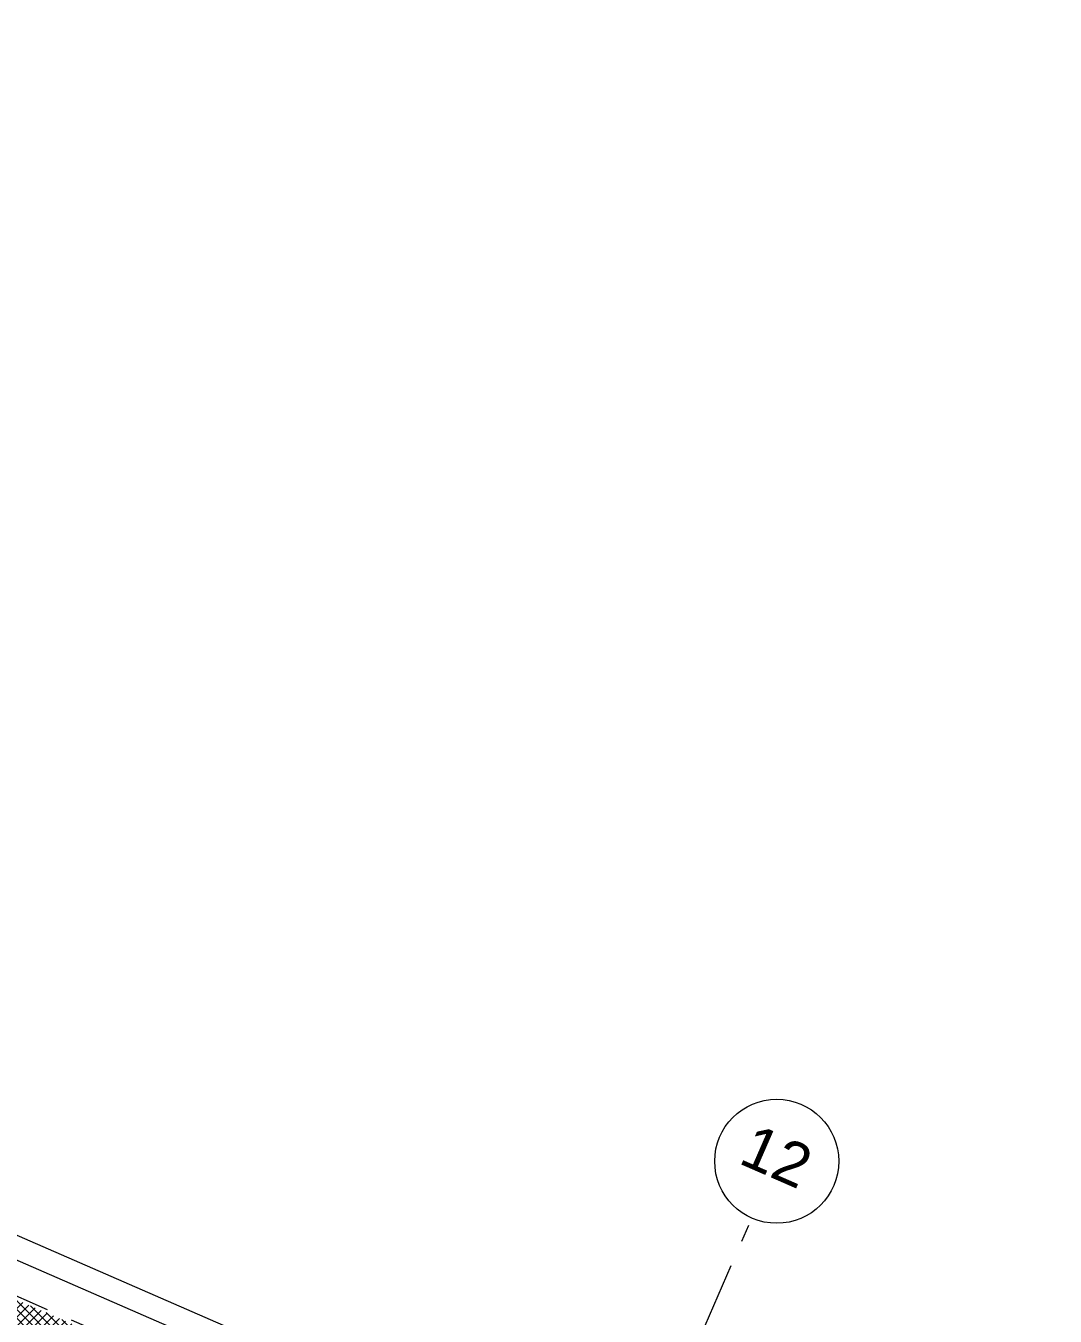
# Model space of a CAD drawing. Header units: millimetres. Extents: x -35034 to 431752, y -71616 to 25069.
# Drawn here: x 57282 to 65585, y 579 to 10985 of the extents above; entities that cross this region are included whole.
import ezdxf
from ezdxf.enums import TextEntityAlignment as Align

# ---------------------------------------------------------------- set-up
doc = ezdxf.new("R2010")
doc.units = ezdxf.units.MM
doc.header["$MEASUREMENT"] = 0
doc.linetypes.add('Double Dashed', pattern=[1093.611073, 529.166651, -211.666656, 141.111112, -211.666656])
doc.layers.add('A-15-MG_Structural_Grid', color=7, linetype='Continuous')
doc.layers.add('New_A-15-MG_Structural_Grid', color=7, linetype='Continuous')
for name, color, linetype, lineweight, true_color in [('A-15-MG_Structural_Grid_Pen_No__163', 7, 'Continuous', 0, 0x750077), ('A-25-M_Wall_Int_Pen_No__102', 7, 'Continuous', 15, 0xcccccc), ('A-35-M_FFE_Fixed_Pen_No__64', 7, 'Continuous', 20, 0x606060), ('New_A-95-M-SFS_Edge_Pen_No__252', 7, 'Continuous', 13, 0xe8e8e8)]:
    doc.layers.add(name, color=color, linetype=linetype, lineweight=lineweight, true_color=true_color)
doc.layers.add('New_A-15-MG_Structural_Grid_Pen_No__4', color=7, linetype='Continuous', lineweight=20)
doc.styles.add('GENERATED_STYLE_4', font='')
doc.styles.get('GENERATED_STYLE_4').set_extended_font_data('Swis721 BT')

# ---------------------------------------------------------------- blocks, each defined once
blk = doc.blocks.new('Standard grid marker_2')
at = {"layer": 'A-15-MG_Structural_Grid_Pen_No__163', "linetype": 'Double Dashed'}
blk.add_line((1909, 0), (86140, 0), dxfattribs=at)
at = {"layer": 'A-15-MG_Structural_Grid_Pen_No__163', "style": 'GENERATED_STYLE_4'}
for tag, p in [('AC_MarkerText_1_0', (-500, 952)), ('AC_MarkerText_1_1', (88549, 952))]:
    blk.add_attdef(tag, text='', height=350, rotation=360, dxfattribs=at).set_placement(p, align=Align.MIDDLE_CENTER)
blk = doc.blocks.new('Standard grid marker[41]_3', base_point=(63139, 1369))
at = {"layer": 'New_A-15-MG_Structural_Grid_Pen_No__4', "linetype": 'Double Dashed'}
blk.add_line((62761, 504), (63139, 1369), dxfattribs=at)
at = {"layer": 'New_A-15-MG_Structural_Grid_Pen_No__4', "linetype": 'Continuous'}
blk.add_circle((63339, 1828), 500, dxfattribs=at)
at = {"layer": 'New_A-15-MG_Structural_Grid_Pen_No__4', "style": 'GENERATED_STYLE_4'}
for tag, p in [('AC_MarkerText_1_0', (63339, 1869)), ('AC_MarkerText_1_1', (50658, -27213))]:
    blk.add_attdef(tag, text='', height=350, rotation=336.4404, dxfattribs=at).set_placement(p, align=Align.MIDDLE_CENTER)

msp = doc.modelspace()

# ---------------------------------------------------------------- hatches: boundary and pattern name
at = {"layer": 'A-25-M_Wall_Int_Pen_No__102', "linetype": 'Continuous'}
h = msp.add_hatch(dxfattribs=at)
h.set_pattern_fill('Grid_5x5_Diagonal_0003', color=256, style=0, pattern_type=2)
h.set_pattern_definition([(45, (0, 0), (-35.35534, 35.35534), []), (135, (0, 0), (35.35534, 35.35534), [])])
h.paths.add_polyline_path([(44880.6, -19098.9), (49530.7, -8434.9), (45337, -6606.2), (47851.2, -840.5), (48934.2, -1312.7), (50997.6, 3419.4), (74273.5, -6730.2), (65045.9, -27891.9)])

# ---------------------------------------------------------------- linework, layer by layer
at = {"layer": 'A-35-M_FFE_Fixed_Pen_No__64', "linetype": 'Continuous', "flags": 128}
msp.add_lwpolyline([(54299.1, 2500.7), (74807.2, -6441.8), (65143.5, -28603.8), (44635.4, -19661.2)], dxfattribs=at)
at = {"layer": 'New_A-95-M-SFS_Edge_Pen_No__252', "linetype": 'Continuous', "flags": 128}
msp.add_lwpolyline([(44708.7, -19493.2), (65035.3, -28356.6), (74551.4, -6533.2), (53778.4, 2524.9)], dxfattribs=at)

# ---------------------------------------------------------------- block references
at = {"layer": 'A-15-MG_Structural_Grid', "color": 8, "linetype": 'Continuous', "lineweight": 15, "zscale": 1000, "rotation": 336.440411583993}
msp.add_blockref('Standard grid marker_2', (8103.9, 22153.2), dxfattribs=at)
at = {"layer": 'New_A-15-MG_Structural_Grid', "color": 8, "linetype": 'Continuous', "lineweight": 15}
ref = msp.add_blockref('Standard grid marker[41]_3', (63138.7, 1369.2), dxfattribs=at)
ref.add_attrib('AC_MarkerText_1', '12', dxfattribs={"layer": 'New_A-15-MG_Structural_Grid_Pen_No__4', "color": 7, "height": 350, "rotation": 336.44041, "style": 'GENERATED_STYLE_4'}).set_placement((63338.5, 1868.7), align=Align.MIDDLE_CENTER)

doc.saveas('drawing.dxf')
